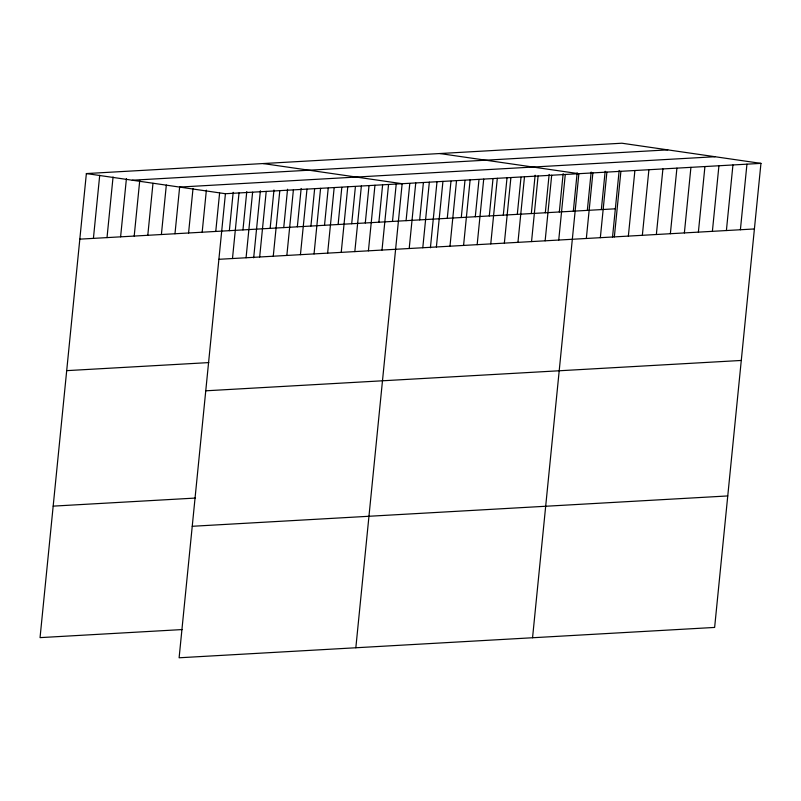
<?xml version="1.0" encoding="UTF-8"?>
<svg xmlns="http://www.w3.org/2000/svg" width="801" height="801" viewBox="0 0 801 801"><rect width="100%" height="100%" fill="white"/><g stroke="black" fill="none" stroke-linecap="round" stroke-linejoin="round"><path stroke-width="1.2" d="M760.95 163.374L225.431 193.722L179.114 657.781L714.632 627.433L760.95 163.374L621.886 143.219L86.368 173.567L40.05 637.626L182.167 629.566M93.417 238.378L99.714 175.269M107.014 237.607L113.061 176.981M120.601 236.836L126.408 178.683M134.198 236.065L139.754 180.385M147.795 235.304L152.981 183.329M161.391 234.533L166.328 185.031M174.978 233.762L179.674 186.733M188.575 232.991L193.021 188.445M202.172 232.22L206.368 190.147M215.759 231.449L219.594 193.091M229.356 230.678L233.181 192.32M232.48 258.533L239.018 192.951M242.953 229.907L246.778 191.549M246.067 257.762L252.615 192.18M253.677 257.822L260.375 190.778M259.664 257.001L266.212 191.409M270.137 228.365L273.972 190.007M273.261 256.23L279.809 190.648M283.734 227.594L287.559 189.236M286.848 255.459L293.396 189.877M297.331 226.823L301.156 188.465M300.445 254.688L306.993 189.106M310.918 226.052L314.623 188.936M314.042 253.917L320.59 188.335M324.515 225.281L328.22 188.165M327.639 253.146L334.177 187.564M338.112 224.51L341.817 187.394M341.226 252.375L347.774 186.793M351.699 223.739L355.404 186.623M354.823 251.604L361.371 186.022M365.296 222.968L369.001 185.852M368.42 250.833L374.958 185.251M378.893 222.197L382.598 185.081M382.007 250.062L388.555 184.48M392.48 221.436L396.195 184.31M355.834 647.769L402.152 183.709L263.088 163.554M406.077 220.665L409.782 183.539M409.201 248.52L415.749 182.938M419.674 219.895L423.379 182.768M422.788 247.749L429.336 182.167M430.407 247.809L436.976 181.997M436.385 246.978L442.933 181.396M447.268 218.323L450.983 181.206M449.982 246.207L456.53 180.625M461.276 217.532L464.98 180.415M463.579 245.436L470.117 179.855M475.283 216.741L478.988 179.614M477.166 244.665L483.714 179.084M489.291 215.95L492.995 178.823M490.763 243.904L497.311 178.313M503.298 215.149L507.003 178.032M504.36 243.134L510.898 177.552M517.306 214.358L521.01 177.231M517.947 242.363L524.495 176.781M531.313 213.567L535.138 175.209M531.544 241.592L538.092 176.01M545.311 212.776L549.146 174.408M545.141 240.821L551.689 175.239M559.318 211.975L563.153 173.617M558.738 240.05L565.276 174.468M573.326 211.184L577.151 172.826M532.555 637.746L578.873 173.697L439.809 153.542M587.333 210.393L591.158 172.035M586.332 238.488L592.88 172.906M601.341 209.592L605.166 171.234M600.339 237.687L606.888 172.105M612.485 237.496L619.173 170.443M614.347 236.896L620.895 171.314M628.354 236.105L634.893 170.523M642.352 235.304L648.9 169.722M656.359 234.513L662.908 168.931M670.367 233.722L676.915 168.14M684.374 232.931L690.923 167.349M698.382 232.13L704.93 166.548M712.389 231.339L718.928 165.757M726.397 230.548L732.935 164.966M740.394 229.757L746.943 164.165M132.255 180.225L667.784 149.867M179.534 187.074L715.063 156.726M79.82 239.149L615.348 208.801M218.883 259.304L754.402 228.956M66.693 370.643L208.821 362.593M205.757 390.808L741.275 360.45M53.176 506.132L195.294 498.072M192.23 526.287L727.759 495.939M86.368 173.567L225.431 193.722"/></g></svg>
